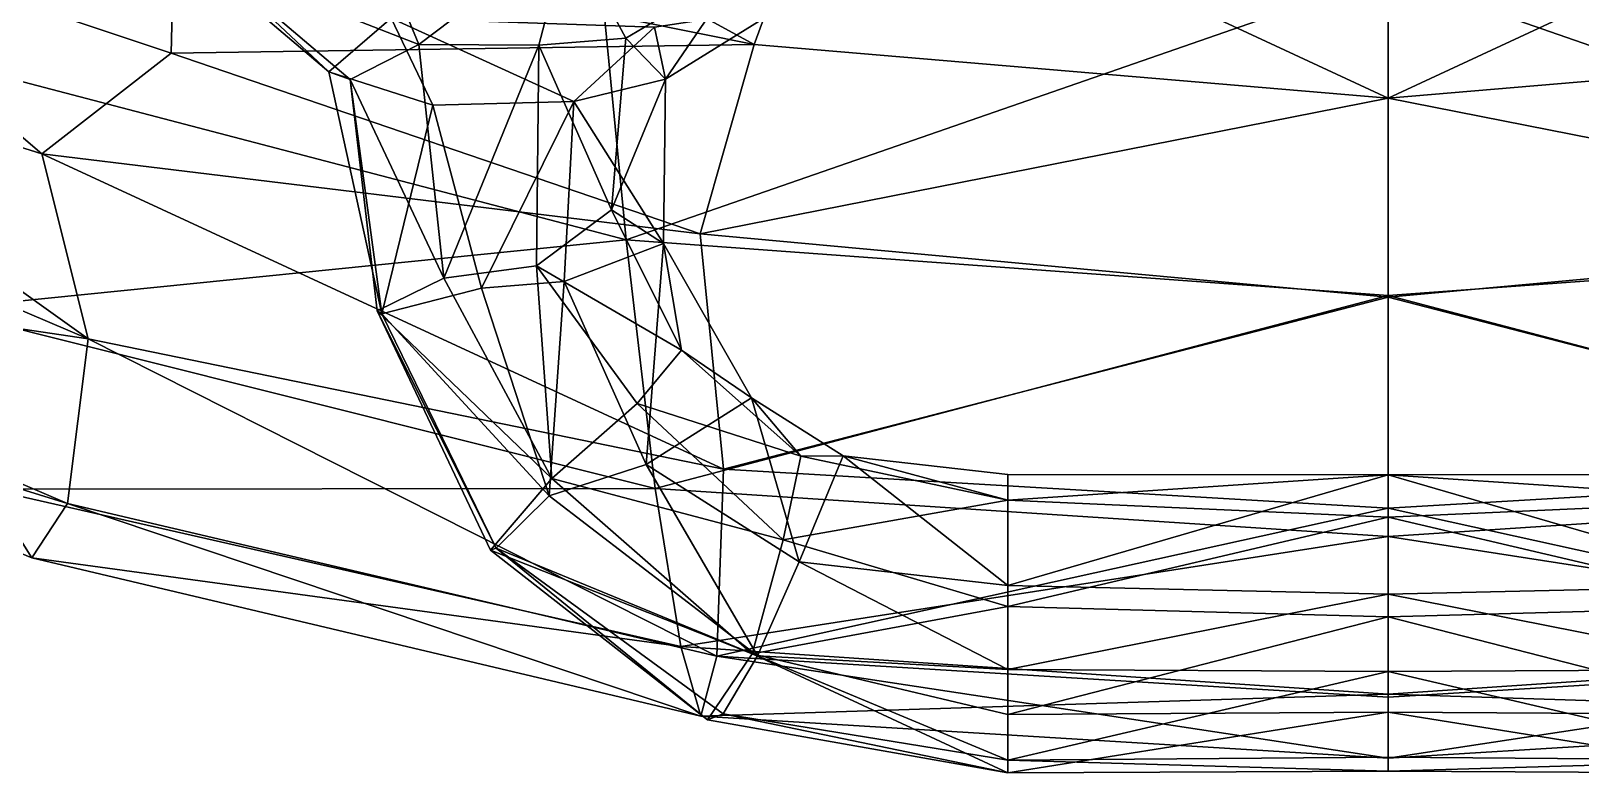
# Model space of a CAD drawing. Extents: x -4.77 to 4.77, y -2.48 to 3.3.
# Drawn here: x -0.17 to 0.0238, y -2.4782 to -2.3854 of the extents above; entities that cross this region are included whole.
import ezdxf

# ---------------------------------------------------------------- set-up
doc = ezdxf.new("R2010")
doc.units = 0

msp = doc.modelspace()

# ---------------------------------------------------------------- linework, layer by layer
for points in [[(-0.18932, -2.38691, 0.1035), (-0.09952, -2.3706, 0.17793), (-0.19739, -2.34369, 0.17389)], [(-0.18932, -2.38691, -0.1035), (-0.19739, -2.34369, -0.17389), (-0.09952, -2.3706, -0.17793)], [(-0.07956, -2.38706, -0.49314), (-0.15208, -2.37239, -0.49304), (-0.14771, -2.34978, -0.49297)], [(-0.07956, -2.38706, 0.49314), (-0.14771, -2.34978, 0.49297), (-0.15208, -2.37239, 0.49304)], [(-0.07956, -2.38706, -0.49314), (-0.14771, -2.34978, -0.49297), (-0.0701, -2.36125, -0.49733)], [(-0.07956, -2.38706, 0.49314), (-0.0701, -2.36125, 0.49733), (-0.14771, -2.34978, 0.49297)], [(-0.00029, -2.39377, -0.47922), (-0.07956, -2.38706, -0.49314), (-0.0701, -2.36125, -0.49733)], [(-0.00029, -2.39377, 0.47922), (-0.0701, -2.36125, 0.49733), (-0.07956, -2.38706, 0.49314)], [(-0.00029, -2.39377, -0.47922), (-0.0701, -2.36125, -0.49733), (-0.00029, -2.36931, -0.48454)], [(-0.00029, -2.39377, 0.47922), (-0.00029, -2.36931, 0.48454), (-0.0701, -2.36125, 0.49733)], [(0.06952, -2.36126, -0.49732), (-0.00029, -2.39377, -0.47922), (-0.00029, -2.36931, -0.48454)], [(0.06952, -2.36126, -0.49732), (0.07898, -2.38706, -0.49314), (-0.00029, -2.39377, -0.47922)], [(0.06952, -2.36126, 0.49732), (-0.00029, -2.36931, 0.48454), (-0.00029, -2.39377, 0.47922)], [(0.06952, -2.36126, 0.49732), (-0.00029, -2.39377, 0.47922), (0.07898, -2.38706, 0.49314)], [(-0.21606, -2.38582, -0.3764), (-0.20294, -2.3713, -0.44498), (-0.1686, -2.40074, -0.39633)], [(-0.21606, -2.38582, 0.3764), (-0.1686, -2.40074, 0.39633), (-0.20294, -2.3713, 0.44498)], [(-0.20294, -2.3713, -0.44498), (-0.15208, -2.37239, -0.49304), (-0.15245, -2.38812, -0.45997)], [(-0.1686, -2.40074, -0.39633), (-0.20294, -2.3713, -0.44498), (-0.15245, -2.38812, -0.45997)], [(-0.20294, -2.3713, 0.44498), (-0.15245, -2.38812, 0.45997), (-0.15208, -2.37239, 0.49304)], [(-0.1686, -2.40074, 0.39633), (-0.15245, -2.38812, 0.45997), (-0.20294, -2.3713, 0.44498)], [(-0.18932, -2.38691, 0.1035), (-0.09555, -2.4115, 0.10608), (-0.09952, -2.3706, 0.17793)], [(-0.18932, -2.38691, -0.1035), (-0.09952, -2.3706, -0.17793), (-0.09555, -2.4115, -0.10608)], [(-0.12147, -2.38705, -0.84108), (-0.12791, -2.37146, -0.82842), (-0.14697, -2.37708, -0.84982)], [(-0.12147, -2.38705, 0.84108), (-0.14697, -2.37708, 0.84982), (-0.12791, -2.37146, 0.82842)], [(-0.10278, -2.37287, -0.82585), (-0.12791, -2.37146, -0.82842), (-0.12147, -2.38705, -0.84108)], [(-0.10278, -2.37287, 0.82585), (-0.12147, -2.38705, 0.84108), (-0.12791, -2.37146, 0.82842)], [(-0.09555, -2.4115, 0.10608), (-0.00031, -2.37839, 0.17859), (-0.09952, -2.3706, 0.17793)], [(-0.09555, -2.4115, -0.10608), (-0.09952, -2.3706, -0.17793), (-0.00031, -2.37839, -0.17859)], [(0.09492, -2.41151, 0.10608), (0.0989, -2.37061, 0.17793), (-0.00031, -2.37839, 0.17859)], [(0.09492, -2.41151, -0.10608), (-0.00031, -2.37839, -0.17859), (0.0989, -2.37061, -0.17793)], [(-0.15245, -2.38812, -0.45997), (-0.15208, -2.37239, -0.49304), (-0.07956, -2.38706, -0.49314)], [(-0.15245, -2.38812, 0.45997), (-0.07956, -2.38706, 0.49314), (-0.15208, -2.37239, 0.49304)], [(-0.10278, -2.37287, -0.82585), (-0.12147, -2.38705, -0.84108), (-0.10648, -2.38712, -0.83916)], [(-0.10278, -2.37287, 0.82585), (-0.10648, -2.38712, 0.83916), (-0.12147, -2.38705, 0.84108)], [(-0.09561, -2.38626, -0.84536), (-0.10278, -2.37287, -0.82585), (-0.10648, -2.38712, -0.83916)], [(-0.09561, -2.38626, 0.84536), (-0.10648, -2.38712, 0.83916), (-0.10278, -2.37287, 0.82585)], [(-0.09561, -2.38626, -0.84536), (-0.08143, -2.37788, -0.843), (-0.10278, -2.37287, -0.82585)], [(-0.09561, -2.38626, 0.84536), (-0.10278, -2.37287, 0.82585), (-0.08143, -2.37788, 0.843)], [(-0.13272, -2.39047, -0.87163), (-0.14697, -2.37708, -0.84982), (-0.14663, -2.37867, -0.8792)], [(-0.12147, -2.38705, -0.84108), (-0.14697, -2.37708, -0.84982), (-0.13007, -2.39145, -0.85342)], [(-0.13272, -2.39047, -0.87163), (-0.13007, -2.39145, -0.85342), (-0.14697, -2.37708, -0.84982)], [(-0.13272, -2.39047, 0.87163), (-0.14663, -2.37867, 0.8792), (-0.14697, -2.37708, 0.84982)], [(-0.12147, -2.38705, 0.84108), (-0.13007, -2.39145, 0.85342), (-0.14697, -2.37708, 0.84982)], [(-0.13272, -2.39047, 0.87163), (-0.14697, -2.37708, 0.84982), (-0.13007, -2.39145, 0.85342)], [(-0.13272, -2.39047, -0.87163), (-0.14663, -2.37867, -0.8792), (-0.12493, -2.38376, -0.89828)], [(-0.13272, -2.39047, 0.87163), (-0.12493, -2.38376, 0.89828), (-0.14663, -2.37867, 0.8792)], [(-0.09066, -2.39137, -0.86764), (-0.08143, -2.37788, -0.843), (-0.09561, -2.38626, -0.84536)], [(-0.09066, -2.39137, 0.86764), (-0.09561, -2.38626, 0.84536), (-0.08143, -2.37788, 0.843)], [(-0.09555, -2.4115, 0.10608), (-0.00031, -2.41847, 0.1066), (-0.00031, -2.37839, 0.17859)], [(-0.09555, -2.4115, -0.10608), (-0.00031, -2.37839, -0.17859), (-0.00031, -2.41847, -0.1066)], [(-0.09066, -2.39137, -0.86764), (-0.0763, -2.38249, -0.8686), (-0.08143, -2.37788, -0.843)], [(-0.09066, -2.39137, 0.86764), (-0.08143, -2.37788, 0.843), (-0.0763, -2.38249, 0.8686)], [(0.09492, -2.41151, 0.10608), (-0.00031, -2.37839, 0.17859), (-0.00031, -2.41847, 0.1066)], [(0.09492, -2.41151, -0.10608), (-0.00031, -2.41847, -0.1066), (-0.00031, -2.37839, -0.17859)], [(-0.09201, -2.3849, -0.89287), (-0.0763, -2.38249, -0.8686), (-0.09066, -2.39137, -0.86764)], [(-0.09201, -2.3849, 0.89287), (-0.09066, -2.39137, 0.86764), (-0.0763, -2.38249, 0.8686)], [(-0.13272, -2.39047, -0.87163), (-0.12493, -2.38376, -0.89828), (-0.11974, -2.39466, -0.88117)], [(-0.13272, -2.39047, 0.87163), (-0.11974, -2.39466, 0.88117), (-0.12493, -2.38376, 0.89828)], [(-0.1021, -2.3942, -0.88104), (-0.12493, -2.38376, -0.89828), (-0.09201, -2.3849, -0.89287)], [(-0.1021, -2.3942, -0.88104), (-0.11974, -2.39466, -0.88117), (-0.12493, -2.38376, -0.89828)], [(-0.1021, -2.3942, 0.88104), (-0.09201, -2.3849, 0.89287), (-0.12493, -2.38376, 0.89828)], [(-0.1021, -2.3942, 0.88104), (-0.12493, -2.38376, 0.89828), (-0.11974, -2.39466, 0.88117)], [(-0.09201, -2.3849, -0.89287), (-0.09066, -2.39137, -0.86764), (-0.1021, -2.3942, -0.88104)], [(-0.09201, -2.3849, 0.89287), (-0.1021, -2.3942, 0.88104), (-0.09066, -2.39137, 0.86764)], [(-0.16283, -2.42387, -0.32231), (-0.22809, -2.39605, -0.32262), (-0.21606, -2.38582, -0.3764)], [(-0.16283, -2.42387, 0.32231), (-0.21606, -2.38582, 0.3764), (-0.22809, -2.39605, 0.32262)], [(-0.16283, -2.42387, -0.32231), (-0.21606, -2.38582, -0.3764), (-0.1686, -2.40074, -0.39633)], [(-0.16283, -2.42387, 0.32231), (-0.1686, -2.40074, 0.39633), (-0.21606, -2.38582, 0.3764)], [(-0.09555, -2.4115, 0.10608), (-0.18932, -2.38691, 0.1035), (-0.1815, -2.42016, 0.02795)], [(-0.09555, -2.4115, -0.10608), (-0.1815, -2.42016, -0.02795), (-0.18932, -2.38691, -0.1035)], [(-0.15245, -2.38812, -0.45997), (-0.07956, -2.38706, -0.49314), (-0.08633, -2.41076, -0.43855)], [(-0.15245, -2.38812, 0.45997), (-0.08633, -2.41076, 0.43855), (-0.07956, -2.38706, 0.49314)], [(-0.13007, -2.39145, -0.85342), (-0.11836, -2.41628, -0.84052), (-0.12147, -2.38705, -0.84108)], [(-0.13007, -2.39145, 0.85342), (-0.12147, -2.38705, 0.84108), (-0.11836, -2.41628, 0.84052)], [(-0.11836, -2.41628, -0.84052), (-0.10648, -2.38712, -0.83916), (-0.12147, -2.38705, -0.84108)], [(-0.11836, -2.41628, 0.84052), (-0.12147, -2.38705, 0.84108), (-0.10648, -2.38712, 0.83916)], [(-0.11836, -2.41628, -0.84052), (-0.10677, -2.41474, -0.83777), (-0.10648, -2.38712, -0.83916)], [(-0.11836, -2.41628, 0.84052), (-0.10648, -2.38712, 0.83916), (-0.10677, -2.41474, 0.83777)], [(-0.0974, -2.40773, -0.84446), (-0.10648, -2.38712, -0.83916), (-0.10677, -2.41474, -0.83777)], [(-0.0974, -2.40773, 0.84446), (-0.10677, -2.41474, 0.83777), (-0.10648, -2.38712, 0.83916)], [(-0.0974, -2.40773, -0.84446), (-0.09561, -2.38626, -0.84536), (-0.10648, -2.38712, -0.83916)], [(-0.0974, -2.40773, 0.84446), (-0.10648, -2.38712, 0.83916), (-0.09561, -2.38626, 0.84536)], [(-0.0974, -2.40773, -0.84446), (-0.09066, -2.39137, -0.86764), (-0.09561, -2.38626, -0.84536)], [(-0.0974, -2.40773, 0.84446), (-0.09561, -2.38626, 0.84536), (-0.09066, -2.39137, 0.86764)], [(-0.00029, -2.39377, -0.47922), (-0.08633, -2.41076, -0.43855), (-0.07956, -2.38706, -0.49314)], [(-0.00029, -2.39377, 0.47922), (-0.07956, -2.38706, 0.49314), (-0.08633, -2.41076, 0.43855)], [(-0.00029, -2.39377, -0.47922), (0.07898, -2.38706, -0.49314), (0.08574, -2.41076, -0.43854)], [(-0.00029, -2.39377, 0.47922), (0.08574, -2.41076, 0.43854), (0.07898, -2.38706, 0.49314)], [(-0.1686, -2.40074, -0.39633), (-0.15245, -2.38812, -0.45997), (-0.08633, -2.41076, -0.43855)], [(-0.1686, -2.40074, 0.39633), (-0.08633, -2.41076, 0.43855), (-0.15245, -2.38812, 0.45997)], [(-0.11974, -2.39466, -0.88117), (-0.12612, -2.42074, -0.86441), (-0.13272, -2.39047, -0.87163)], [(-0.13007, -2.39145, -0.85342), (-0.13272, -2.39047, -0.87163), (-0.12612, -2.42074, -0.86441)], [(-0.11974, -2.39466, 0.88117), (-0.13272, -2.39047, 0.87163), (-0.12612, -2.42074, 0.86441)], [(-0.13007, -2.39145, 0.85342), (-0.12612, -2.42074, 0.86441), (-0.13272, -2.39047, 0.87163)], [(-0.13007, -2.39145, -0.85342), (-0.12612, -2.42074, -0.86441), (-0.1267, -2.4204, -0.85187)], [(-0.13007, -2.39145, -0.85342), (-0.1267, -2.4204, -0.85187), (-0.11836, -2.41628, -0.84052)], [(-0.13007, -2.39145, 0.85342), (-0.1267, -2.4204, 0.85187), (-0.12612, -2.42074, 0.86441)], [(-0.13007, -2.39145, 0.85342), (-0.11836, -2.41628, 0.84052), (-0.1267, -2.4204, 0.85187)], [(-0.09088, -2.41196, -0.86117), (-0.1021, -2.3942, -0.88104), (-0.09066, -2.39137, -0.86764)], [(-0.09088, -2.41196, 0.86117), (-0.09066, -2.39137, 0.86764), (-0.1021, -2.3942, 0.88104)], [(-0.0974, -2.40773, -0.84446), (-0.09088, -2.41196, -0.86117), (-0.09066, -2.39137, -0.86764)], [(-0.0974, -2.40773, 0.84446), (-0.09066, -2.39137, 0.86764), (-0.09088, -2.41196, 0.86117)], [(-0.11974, -2.39466, -0.88117), (-0.11364, -2.41753, -0.87706), (-0.12612, -2.42074, -0.86441)], [(-0.11974, -2.39466, 0.88117), (-0.12612, -2.42074, 0.86441), (-0.11364, -2.41753, 0.87706)], [(-0.1021, -2.3942, -0.88104), (-0.11364, -2.41753, -0.87706), (-0.11974, -2.39466, -0.88117)], [(-0.1021, -2.3942, 0.88104), (-0.11974, -2.39466, 0.88117), (-0.11364, -2.41753, 0.87706)], [(-0.1021, -2.3942, -0.88104), (-0.1033, -2.41671, -0.87646), (-0.11364, -2.41753, -0.87706)], [(-0.1021, -2.3942, 0.88104), (-0.11364, -2.41753, 0.87706), (-0.1033, -2.41671, 0.87646)], [(-0.09088, -2.41196, -0.86117), (-0.1033, -2.41671, -0.87646), (-0.1021, -2.3942, -0.88104)], [(-0.09088, -2.41196, 0.86117), (-0.1021, -2.3942, 0.88104), (-0.1033, -2.41671, 0.87646)], [(-0.00029, -2.39377, -0.47922), (-0.00029, -2.41868, -0.43158), (-0.08633, -2.41076, -0.43855)], [(-0.00029, -2.39377, 0.47922), (-0.08633, -2.41076, 0.43855), (-0.00029, -2.41868, 0.43158)], [(-0.00029, -2.39377, -0.47922), (0.08574, -2.41076, -0.43854), (-0.00029, -2.41868, -0.43158)], [(-0.00029, -2.39377, 0.47922), (-0.00029, -2.41868, 0.43158), (0.08574, -2.41076, 0.43854)], [(-0.24003, -2.41245, -0.24026), (-0.22809, -2.39605, -0.32262), (-0.16283, -2.42387, -0.32231)], [(-0.24003, -2.41245, 0.24026), (-0.16283, -2.42387, 0.32231), (-0.22809, -2.39605, 0.32262)], [(-0.1686, -2.40074, -0.39633), (-0.08339, -2.44021, -0.33402), (-0.16283, -2.42387, -0.32231)], [(-0.1686, -2.40074, -0.39633), (-0.08633, -2.41076, -0.43855), (-0.08339, -2.44021, -0.33402)], [(-0.1686, -2.40074, 0.39633), (-0.16283, -2.42387, 0.32231), (-0.08339, -2.44021, 0.33402)], [(-0.1686, -2.40074, 0.39633), (-0.08339, -2.44021, 0.33402), (-0.08633, -2.41076, 0.43855)], [(-0.08865, -2.42531, -0.84423), (-0.0974, -2.40773, -0.84446), (-0.10677, -2.41474, -0.83777)], [(-0.08865, -2.42531, 0.84423), (-0.10677, -2.41474, 0.83777), (-0.0974, -2.40773, 0.84446)], [(-0.08865, -2.42531, -0.84423), (-0.09088, -2.41196, -0.86117), (-0.0974, -2.40773, -0.84446)], [(-0.08865, -2.42531, 0.84423), (-0.0974, -2.40773, 0.84446), (-0.09088, -2.41196, 0.86117)], [(-0.16542, -2.4445, -0.23596), (-0.24851, -2.41876, -0.15169), (-0.24003, -2.41245, -0.24026)], [(-0.16542, -2.4445, 0.23596), (-0.24003, -2.41245, 0.24026), (-0.24851, -2.41876, 0.15169)], [(-0.24003, -2.41245, -0.24026), (-0.16283, -2.42387, -0.32231), (-0.16542, -2.4445, -0.23596)], [(-0.24003, -2.41245, 0.24026), (-0.16542, -2.4445, 0.23596), (-0.16283, -2.42387, 0.32231)], [(-0.09555, -2.4115, 0.10608), (-0.1815, -2.42016, 0.02795), (-0.09193, -2.44261, 0.02944)], [(-0.09555, -2.4115, -0.10608), (-0.09193, -2.44261, -0.02944), (-0.1815, -2.42016, -0.02795)], [(-0.09306, -2.43963, -0.87341), (-0.1033, -2.41671, -0.87646), (-0.09088, -2.41196, -0.86117)], [(-0.09306, -2.43963, 0.87341), (-0.09088, -2.41196, 0.86117), (-0.1033, -2.41671, 0.87646)], [(-0.00031, -2.41847, 0.1066), (-0.09555, -2.4115, 0.10608), (-0.09193, -2.44261, 0.02944)], [(-0.00031, -2.41847, -0.1066), (-0.09193, -2.44261, -0.02944), (-0.09555, -2.4115, -0.10608)], [(-0.09306, -2.43963, -0.87341), (-0.09088, -2.41196, -0.86117), (-0.07988, -2.43128, -0.85858)], [(-0.09306, -2.43963, 0.87341), (-0.07988, -2.43128, 0.85858), (-0.09088, -2.41196, 0.86117)], [(-0.08865, -2.42531, -0.84423), (-0.07988, -2.43128, -0.85858), (-0.09088, -2.41196, -0.86117)], [(-0.08865, -2.42531, 0.84423), (-0.09088, -2.41196, 0.86117), (-0.07988, -2.43128, 0.85858)], [(-0.00029, -2.41868, -0.43158), (-0.08339, -2.44021, -0.33402), (-0.08633, -2.41076, -0.43855)], [(-0.00029, -2.41868, 0.43158), (-0.08633, -2.41076, 0.43855), (-0.08339, -2.44021, 0.33402)], [(-0.00031, -2.41847, 0.1066), (0.09131, -2.44261, 0.02945), (0.09492, -2.41151, 0.10608)], [(-0.00031, -2.41847, -0.1066), (0.09492, -2.41151, -0.10608), (0.09131, -2.44261, -0.02945)], [(0.0828, -2.44021, -0.33401), (-0.00029, -2.41868, -0.43158), (0.08574, -2.41076, -0.43854)], [(0.0828, -2.44021, 0.33401), (0.08574, -2.41076, 0.43854), (-0.00029, -2.41868, 0.43158)], [(-0.10485, -2.44135, -0.83582), (-0.11836, -2.41628, -0.84052), (-0.1267, -2.4204, -0.85187)], [(-0.10485, -2.44135, 0.83582), (-0.1267, -2.4204, 0.85187), (-0.11836, -2.41628, 0.84052)], [(-0.10485, -2.44135, -0.83582), (-0.10677, -2.41474, -0.83777), (-0.11836, -2.41628, -0.84052)], [(-0.10485, -2.44135, 0.83582), (-0.11836, -2.41628, 0.84052), (-0.10677, -2.41474, 0.83777)], [(-0.08865, -2.42531, -0.84423), (-0.10677, -2.41474, -0.83777), (-0.0942, -2.432, -0.8362)], [(-0.10485, -2.44135, -0.83582), (-0.0942, -2.432, -0.8362), (-0.10677, -2.41474, -0.83777)], [(-0.08865, -2.42531, 0.84423), (-0.0942, -2.432, 0.8362), (-0.10677, -2.41474, 0.83777)], [(-0.10485, -2.44135, 0.83582), (-0.10677, -2.41474, 0.83777), (-0.0942, -2.432, 0.8362)], [(-0.10521, -2.44353, -0.87219), (-0.12612, -2.42074, -0.86441), (-0.11364, -2.41753, -0.87706)], [(-0.10521, -2.44353, 0.87219), (-0.11364, -2.41753, 0.87706), (-0.12612, -2.42074, 0.86441)], [(-0.10521, -2.44353, -0.87219), (-0.11364, -2.41753, -0.87706), (-0.1033, -2.41671, -0.87646)], [(-0.10521, -2.44353, 0.87219), (-0.1033, -2.41671, 0.87646), (-0.11364, -2.41753, 0.87706)], [(-0.10521, -2.44353, -0.87219), (-0.1033, -2.41671, -0.87646), (-0.09306, -2.43963, -0.87341)], [(-0.10521, -2.44353, 0.87219), (-0.09306, -2.43963, 0.87341), (-0.1033, -2.41671, 0.87646)], [(-0.24851, -2.41876, -0.15169), (-0.16986, -2.45131, -0.14613), (-0.17529, -2.44269, -0.05611)], [(-0.16542, -2.4445, -0.23596), (-0.16986, -2.45131, -0.14613), (-0.24851, -2.41876, -0.15169)], [(-0.24851, -2.41876, 0.15169), (-0.17529, -2.44269, 0.05611), (-0.16986, -2.45131, 0.14613)], [(-0.16542, -2.4445, 0.23596), (-0.24851, -2.41876, 0.15169), (-0.16986, -2.45131, 0.14613)], [(-0.17529, -2.44269, -0.05611), (-0.09193, -2.44261, 0.02944), (-0.1815, -2.42016, 0.02795)], [(-0.17529, -2.44269, 0.05611), (-0.1815, -2.42016, -0.02795), (-0.09193, -2.44261, -0.02944)], [(-0.00031, -2.41847, 0.1066), (-0.09193, -2.44261, 0.02944), (-0.00031, -2.44863, 0.02909)], [(-0.00031, -2.41847, -0.1066), (-0.00031, -2.44863, -0.02909), (-0.09193, -2.44261, -0.02944)], [(-0.00029, -2.41868, -0.43158), (-0.0003, -2.44508, -0.33526), (-0.08339, -2.44021, -0.33402)], [(-0.00029, -2.41868, 0.43158), (-0.08339, -2.44021, 0.33402), (-0.0003, -2.44508, 0.33526)], [(-0.00031, -2.41847, 0.1066), (-0.00031, -2.44863, 0.02909), (0.09131, -2.44261, 0.02945)], [(-0.00031, -2.41847, -0.1066), (0.09131, -2.44261, -0.02945), (-0.00031, -2.44863, -0.02909)], [(0.0828, -2.44021, -0.33401), (-0.0003, -2.44508, -0.33526), (-0.00029, -2.41868, -0.43158)], [(0.0828, -2.44021, 0.33401), (-0.00029, -2.41868, 0.43158), (-0.0003, -2.44508, 0.33526)], [(-0.1267, -2.4204, -0.85187), (-0.11182, -2.45008, -0.86155), (-0.11253, -2.45033, -0.84866)], [(-0.10485, -2.44135, -0.83582), (-0.1267, -2.4204, -0.85187), (-0.11253, -2.45033, -0.84866)], [(-0.1267, -2.4204, -0.85187), (-0.12612, -2.42074, -0.86441), (-0.11182, -2.45008, -0.86155)], [(-0.1267, -2.4204, 0.85187), (-0.11253, -2.45033, 0.84866), (-0.11182, -2.45008, 0.86155)], [(-0.10485, -2.44135, 0.83582), (-0.11253, -2.45033, 0.84866), (-0.1267, -2.4204, 0.85187)], [(-0.1267, -2.4204, 0.85187), (-0.11182, -2.45008, 0.86155), (-0.12612, -2.42074, 0.86441)], [(-0.10521, -2.44353, -0.87219), (-0.11182, -2.45008, -0.86155), (-0.12612, -2.42074, -0.86441)], [(-0.10521, -2.44353, 0.87219), (-0.12612, -2.42074, 0.86441), (-0.11182, -2.45008, 0.86155)], [(-0.08425, -2.46361, -0.23732), (-0.16542, -2.4445, -0.23596), (-0.16283, -2.42387, -0.32231)], [(-0.08425, -2.46361, 0.23732), (-0.16283, -2.42387, 0.32231), (-0.16542, -2.4445, 0.23596)], [(-0.08425, -2.46361, -0.23732), (-0.16283, -2.42387, -0.32231), (-0.08339, -2.44021, -0.33402)], [(-0.08425, -2.46361, 0.23732), (-0.08339, -2.44021, 0.33402), (-0.16283, -2.42387, 0.32231)], [(-0.0942, -2.432, -0.8362), (-0.07374, -2.43857, -0.84183), (-0.08865, -2.42531, -0.84423)], [(-0.0942, -2.432, 0.8362), (-0.08865, -2.42531, 0.84423), (-0.07374, -2.43857, 0.84183)], [(-0.07988, -2.43128, -0.85858), (-0.08865, -2.42531, -0.84423), (-0.07374, -2.43857, -0.84183)], [(-0.07988, -2.43128, 0.85858), (-0.07374, -2.43857, 0.84183), (-0.08865, -2.42531, 0.84423)], [(-0.07595, -2.44903, -0.83288), (-0.0942, -2.432, -0.8362), (-0.10485, -2.44135, -0.83582)], [(-0.07595, -2.44903, 0.83288), (-0.10485, -2.44135, 0.83582), (-0.0942, -2.432, 0.8362)], [(-0.0942, -2.432, -0.8362), (-0.07595, -2.44903, -0.83288), (-0.07374, -2.43857, -0.84183)], [(-0.0942, -2.432, 0.8362), (-0.07374, -2.43857, 0.84183), (-0.07595, -2.44903, 0.83288)], [(-0.07394, -2.45178, -0.87127), (-0.09306, -2.43963, -0.87341), (-0.07988, -2.43128, -0.85858)], [(-0.07394, -2.45178, 0.87127), (-0.07988, -2.43128, 0.85858), (-0.09306, -2.43963, 0.87341)], [(-0.07988, -2.43128, -0.85858), (-0.07374, -2.43857, -0.84183), (-0.06845, -2.43854, -0.85802)], [(-0.07394, -2.45178, -0.87127), (-0.07988, -2.43128, -0.85858), (-0.06845, -2.43854, -0.85802)], [(-0.07988, -2.43128, 0.85858), (-0.06845, -2.43854, 0.85802), (-0.07374, -2.43857, 0.84183)], [(-0.07394, -2.45178, 0.87127), (-0.06845, -2.43854, 0.85802), (-0.07988, -2.43128, 0.85858)], [(-0.07913, -2.46357, -0.86926), (-0.10521, -2.44353, -0.87219), (-0.09306, -2.43963, -0.87341)], [(-0.07913, -2.46357, 0.86926), (-0.09306, -2.43963, 0.87341), (-0.10521, -2.44353, 0.87219)], [(-0.07913, -2.46357, -0.86926), (-0.09306, -2.43963, -0.87341), (-0.07394, -2.45178, -0.87127)], [(-0.07913, -2.46357, 0.86926), (-0.07394, -2.45178, 0.87127), (-0.09306, -2.43963, 0.87341)], [(-0.07595, -2.44903, -0.83288), (-0.04785, -2.44407, -0.83992), (-0.07374, -2.43857, -0.84183)], [(-0.07595, -2.44903, 0.83288), (-0.07374, -2.43857, 0.84183), (-0.04785, -2.44407, 0.83992)], [(-0.06845, -2.43854, -0.85802), (-0.04785, -2.45475, -0.87051), (-0.07394, -2.45178, -0.87127)], [(-0.06845, -2.43854, 0.85802), (-0.07394, -2.45178, 0.87127), (-0.04785, -2.45475, 0.87051)], [(-0.04785, -2.44407, -0.83992), (-0.06845, -2.43854, -0.85802), (-0.07374, -2.43857, -0.84183)], [(-0.04785, -2.44407, 0.83992), (-0.07374, -2.43857, 0.84183), (-0.06845, -2.43854, 0.85802)], [(-0.04785, -2.44407, -0.83992), (-0.04785, -2.44087, -0.85475), (-0.06845, -2.43854, -0.85802)], [(-0.06845, -2.43854, -0.85802), (-0.04785, -2.44087, -0.85475), (-0.04785, -2.45475, -0.87051)], [(-0.04785, -2.44407, 0.83992), (-0.06845, -2.43854, 0.85802), (-0.04785, -2.44087, 0.85475)], [(-0.06845, -2.43854, 0.85802), (-0.04785, -2.45475, 0.87051), (-0.04785, -2.44087, 0.85475)], [(-0.0798, -2.46332, -0.8346), (-0.10485, -2.44135, -0.83582), (-0.11253, -2.45033, -0.84866)], [(-0.0798, -2.46332, 0.8346), (-0.11253, -2.45033, 0.84866), (-0.10485, -2.44135, 0.83582)], [(-0.07595, -2.44903, -0.83288), (-0.10485, -2.44135, -0.83582), (-0.0798, -2.46332, -0.8346)], [(-0.07595, -2.44903, 0.83288), (-0.0798, -2.46332, 0.8346), (-0.10485, -2.44135, 0.83582)], [(-0.0003, -2.44508, -0.33526), (-0.08425, -2.46361, -0.23732), (-0.08339, -2.44021, -0.33402)], [(-0.0003, -2.44508, 0.33526), (-0.08339, -2.44021, 0.33402), (-0.08425, -2.46361, 0.23732)], [(-0.04785, -2.45475, -0.87051), (-0.04785, -2.44087, -0.85475), (-0.00028, -2.44092, -0.85666)], [(-0.00028, -2.44092, -0.85666), (-0.04785, -2.44087, -0.85475), (-0.04785, -2.44407, -0.83992)], [(-0.04785, -2.45475, 0.87051), (-0.00028, -2.44092, 0.85666), (-0.04785, -2.44087, 0.85475)], [(-0.00028, -2.44092, 0.85666), (-0.04785, -2.44407, 0.83992), (-0.04785, -2.44087, 0.85475)], [(-0.04785, -2.45475, -0.87051), (-0.00028, -2.44092, -0.85666), (-0.00028, -2.45585, -0.87083)], [(-0.00028, -2.44092, -0.85666), (-0.04785, -2.44407, -0.83992), (-0.00028, -2.44621, -0.83669)], [(-0.04785, -2.45475, 0.87051), (-0.00028, -2.45585, 0.87083), (-0.00028, -2.44092, 0.85666)], [(-0.00028, -2.44092, 0.85666), (-0.00028, -2.44621, 0.83669), (-0.04785, -2.44407, 0.83992)], [(0.08365, -2.46361, -0.23731), (-0.0003, -2.44508, -0.33526), (0.0828, -2.44021, -0.33401)], [(0.08365, -2.46361, 0.23731), (0.0828, -2.44021, 0.33401), (-0.0003, -2.44508, 0.33526)], [(0.04729, -2.45476, -0.87051), (-0.00028, -2.44092, -0.85666), (0.04729, -2.44087, -0.85475)], [(-0.00028, -2.44092, -0.85666), (0.04729, -2.44407, -0.83991), (0.04729, -2.44087, -0.85475)], [(0.04729, -2.45476, 0.87051), (0.04729, -2.44087, 0.85475), (-0.00028, -2.44092, 0.85666)], [(-0.00028, -2.44092, 0.85666), (0.04729, -2.44087, 0.85475), (0.04729, -2.44407, 0.83991)], [(0.04729, -2.45476, -0.87051), (-0.00028, -2.45585, -0.87083), (-0.00028, -2.44092, -0.85666)], [(-0.00028, -2.44092, -0.85666), (-0.00028, -2.44621, -0.83669), (0.04729, -2.44407, -0.83991)], [(0.04729, -2.45476, 0.87051), (-0.00028, -2.44092, 0.85666), (-0.00028, -2.45585, 0.87083)], [(-0.00028, -2.44092, 0.85666), (0.04729, -2.44407, 0.83991), (-0.00028, -2.44621, 0.83669)], [(-0.17529, -2.44269, -0.05611), (-0.08874, -2.4624, -0.05478), (-0.09193, -2.44261, 0.02944)], [(-0.17529, -2.44269, 0.05611), (-0.09193, -2.44261, -0.02944), (-0.08874, -2.4624, 0.05478)], [(-0.16986, -2.45131, -0.14613), (-0.08874, -2.4624, -0.05478), (-0.17529, -2.44269, -0.05611)], [(-0.16986, -2.45131, 0.14613), (-0.17529, -2.44269, 0.05611), (-0.08874, -2.4624, 0.05478)], [(-0.11182, -2.45008, -0.86155), (-0.10521, -2.44353, -0.87219), (-0.07913, -2.46357, -0.86926)], [(-0.11182, -2.45008, 0.86155), (-0.07913, -2.46357, 0.86926), (-0.10521, -2.44353, 0.87219)], [(-0.08874, -2.4624, -0.05478), (-0.00031, -2.44863, 0.02909), (-0.09193, -2.44261, 0.02944)], [(-0.08874, -2.4624, 0.05478), (-0.09193, -2.44261, -0.02944), (-0.00031, -2.44863, -0.02909)], [(0.08812, -2.46241, -0.05477), (0.09131, -2.44261, 0.02945), (-0.00031, -2.44863, 0.02909)], [(0.08812, -2.46241, 0.05477), (-0.00031, -2.44863, -0.02909), (0.09131, -2.44261, -0.02945)], [(-0.08622, -2.47113, -0.14441), (-0.16986, -2.45131, -0.14613), (-0.16542, -2.4445, -0.23596)], [(-0.08622, -2.47113, 0.14441), (-0.16542, -2.4445, 0.23596), (-0.16986, -2.45131, 0.14613)], [(-0.08622, -2.47113, -0.14441), (-0.16542, -2.4445, -0.23596), (-0.08425, -2.46361, -0.23732)], [(-0.08622, -2.47113, 0.14441), (-0.08425, -2.46361, 0.23732), (-0.16542, -2.4445, 0.23596)], [(-0.0003, -2.44508, -0.33526), (-0.0003, -2.46872, -0.23772), (-0.08425, -2.46361, -0.23732)], [(-0.0003, -2.44508, 0.33526), (-0.08425, -2.46361, 0.23732), (-0.0003, -2.46872, 0.23772)], [(-0.07595, -2.44903, -0.83288), (-0.04785, -2.4574, -0.83099), (-0.04785, -2.44407, -0.83992)], [(-0.07595, -2.44903, 0.83288), (-0.04785, -2.44407, 0.83992), (-0.04785, -2.4574, 0.83099)], [(-0.04785, -2.4574, -0.83099), (-0.00028, -2.44621, -0.83669), (-0.04785, -2.44407, -0.83992)], [(-0.04785, -2.4574, 0.83099), (-0.04785, -2.44407, 0.83992), (-0.00028, -2.44621, 0.83669)], [(0.08365, -2.46361, -0.23731), (-0.0003, -2.46872, -0.23772), (-0.0003, -2.44508, -0.33526)], [(0.08365, -2.46361, 0.23731), (-0.0003, -2.44508, 0.33526), (-0.0003, -2.46872, 0.23772)], [(0.04729, -2.4574, -0.83099), (0.04729, -2.44407, -0.83991), (-0.00028, -2.44621, -0.83669)], [(0.04729, -2.4574, 0.83099), (-0.00028, -2.44621, 0.83669), (0.04729, -2.44407, 0.83991)], [(-0.04785, -2.4574, -0.83099), (-0.00028, -2.45869, -0.83085), (-0.00028, -2.44621, -0.83669)], [(-0.04785, -2.4574, 0.83099), (-0.00028, -2.44621, 0.83669), (-0.00028, -2.45869, 0.83085)], [(0.04729, -2.4574, -0.83099), (-0.00028, -2.44621, -0.83669), (-0.00028, -2.45869, -0.83085)], [(0.04729, -2.4574, 0.83099), (-0.00028, -2.45869, 0.83085), (-0.00028, -2.44621, 0.83669)], [(-0.08874, -2.4624, -0.05478), (-0.00031, -2.46835, -0.05509), (-0.00031, -2.44863, 0.02909)], [(-0.08874, -2.4624, 0.05478), (-0.00031, -2.44863, -0.02909), (-0.00031, -2.46835, 0.05509)], [(-0.04785, -2.4574, -0.83099), (-0.07595, -2.44903, -0.83288), (-0.0798, -2.46332, -0.8346)], [(-0.04785, -2.4574, 0.83099), (-0.0798, -2.46332, 0.8346), (-0.07595, -2.44903, 0.83288)], [(0.08812, -2.46241, -0.05477), (-0.00031, -2.44863, 0.02909), (-0.00031, -2.46835, -0.05509)], [(0.08812, -2.46241, 0.05477), (-0.00031, -2.46835, 0.05509), (-0.00031, -2.44863, -0.02909)], [(-0.16986, -2.45131, -0.14613), (-0.08622, -2.47113, -0.14441), (-0.08874, -2.4624, -0.05478)], [(-0.16986, -2.45131, 0.14613), (-0.08874, -2.4624, 0.05478), (-0.08622, -2.47113, 0.14441)], [(-0.0854, -2.47157, -0.84856), (-0.11253, -2.45033, -0.84866), (-0.11182, -2.45008, -0.86155)], [(-0.0854, -2.47157, 0.84856), (-0.11182, -2.45008, 0.86155), (-0.11253, -2.45033, 0.84866)], [(-0.0798, -2.46332, -0.8346), (-0.11253, -2.45033, -0.84866), (-0.0854, -2.47157, -0.84856)], [(-0.0798, -2.46332, 0.8346), (-0.0854, -2.47157, 0.84856), (-0.11253, -2.45033, 0.84866)], [(-0.0854, -2.47157, -0.84856), (-0.11182, -2.45008, -0.86155), (-0.08345, -2.4708, -0.85923)], [(-0.11182, -2.45008, -0.86155), (-0.07913, -2.46357, -0.86926), (-0.08345, -2.4708, -0.85923)], [(-0.0854, -2.47157, 0.84856), (-0.08345, -2.4708, 0.85923), (-0.11182, -2.45008, 0.86155)], [(-0.11182, -2.45008, 0.86155), (-0.08345, -2.4708, 0.85923), (-0.07913, -2.46357, 0.86926)], [(-0.07394, -2.45178, -0.87127), (-0.04785, -2.46529, -0.87018), (-0.07913, -2.46357, -0.86926)], [(-0.07394, -2.45178, 0.87127), (-0.07913, -2.46357, 0.86926), (-0.04785, -2.46529, 0.87018)], [(-0.07394, -2.45178, -0.87127), (-0.04785, -2.45475, -0.87051), (-0.04785, -2.46529, -0.87018)], [(-0.07394, -2.45178, 0.87127), (-0.04785, -2.46529, 0.87018), (-0.04785, -2.45475, 0.87051)], [(-0.00028, -2.45585, -0.87083), (-0.04785, -2.46529, -0.87018), (-0.04785, -2.45475, -0.87051)], [(-0.00028, -2.45585, 0.87083), (-0.04785, -2.45475, 0.87051), (-0.04785, -2.46529, 0.87018)], [(0.04729, -2.46529, -0.87018), (-0.00028, -2.45585, -0.87083), (0.04729, -2.45476, -0.87051)], [(0.04729, -2.46529, 0.87018), (0.04729, -2.45476, 0.87051), (-0.00028, -2.45585, 0.87083)], [(-0.00028, -2.45585, -0.87083), (-0.00028, -2.46553, -0.86984), (-0.04785, -2.46529, -0.87018)], [(-0.00028, -2.45585, 0.87083), (-0.04785, -2.46529, 0.87018), (-0.00028, -2.46553, 0.86984)], [(0.04729, -2.46529, -0.87018), (-0.00028, -2.46553, -0.86984), (-0.00028, -2.45585, -0.87083)], [(0.04729, -2.46529, 0.87018), (-0.00028, -2.45585, 0.87083), (-0.00028, -2.46553, 0.86984)], [(-0.04785, -2.4574, -0.83099), (-0.0798, -2.46332, -0.8346), (-0.04785, -2.47091, -0.83567)], [(-0.04785, -2.4574, 0.83099), (-0.04785, -2.47091, 0.83567), (-0.0798, -2.46332, 0.8346)], [(-0.04785, -2.47091, -0.83567), (-0.00028, -2.45869, -0.83085), (-0.04785, -2.4574, -0.83099)], [(-0.04785, -2.47091, 0.83567), (-0.04785, -2.4574, 0.83099), (-0.00028, -2.45869, 0.83085)], [(-0.04785, -2.47091, -0.83567), (-0.00028, -2.47063, -0.83568), (-0.00028, -2.45869, -0.83085)], [(-0.04785, -2.47091, 0.83567), (-0.00028, -2.45869, 0.83085), (-0.00028, -2.47063, 0.83568)], [(0.04729, -2.47091, -0.83567), (0.04729, -2.4574, -0.83099), (-0.00028, -2.45869, -0.83085)], [(0.04729, -2.47091, 0.83567), (-0.00028, -2.45869, 0.83085), (0.04729, -2.4574, 0.83099)], [(0.04729, -2.47091, -0.83567), (-0.00028, -2.45869, -0.83085), (-0.00028, -2.47063, -0.83568)], [(0.04729, -2.47091, 0.83567), (-0.00028, -2.47063, 0.83568), (-0.00028, -2.45869, 0.83085)], [(-0.08622, -2.47113, -0.14441), (-0.00031, -2.46835, -0.05509), (-0.08874, -2.4624, -0.05478)], [(-0.08622, -2.47113, 0.14441), (-0.08874, -2.4624, 0.05478), (-0.00031, -2.46835, 0.05509)], [(0.08561, -2.47113, -0.1444), (0.08812, -2.46241, -0.05477), (-0.00031, -2.46835, -0.05509)], [(0.08561, -2.47113, 0.1444), (-0.00031, -2.46835, 0.05509), (0.08812, -2.46241, 0.05477)], [(-0.08425, -2.46361, -0.23732), (-0.0003, -2.47636, -0.1443), (-0.08622, -2.47113, -0.14441)], [(-0.08425, -2.46361, 0.23732), (-0.08622, -2.47113, 0.14441), (-0.0003, -2.47636, 0.1443)], [(-0.0798, -2.46332, -0.8346), (-0.0854, -2.47157, -0.84856), (-0.04785, -2.47822, -0.84847)], [(-0.0798, -2.46332, 0.8346), (-0.04785, -2.47822, 0.84847), (-0.0854, -2.47157, 0.84856)], [(-0.08425, -2.46361, -0.23732), (-0.0003, -2.46872, -0.23772), (-0.0003, -2.47636, -0.1443)], [(-0.08425, -2.46361, 0.23732), (-0.0003, -2.47636, 0.1443), (-0.0003, -2.46872, 0.23772)], [(-0.04785, -2.4766, -0.85875), (-0.08345, -2.4708, -0.85923), (-0.07913, -2.46357, -0.86926)], [(-0.04785, -2.4766, 0.85875), (-0.07913, -2.46357, 0.86926), (-0.08345, -2.4708, 0.85923)], [(-0.0798, -2.46332, -0.8346), (-0.04785, -2.47822, -0.84847), (-0.04785, -2.47091, -0.83567)], [(-0.0798, -2.46332, 0.8346), (-0.04785, -2.47091, 0.83567), (-0.04785, -2.47822, 0.84847)], [(-0.04785, -2.4766, -0.85875), (-0.07913, -2.46357, -0.86926), (-0.04785, -2.46529, -0.87018)], [(-0.04785, -2.4766, 0.85875), (-0.04785, -2.46529, 0.87018), (-0.07913, -2.46357, 0.86926)], [(0.08365, -2.46361, -0.23731), (-0.0003, -2.47636, -0.1443), (-0.0003, -2.46872, -0.23772)], [(0.08365, -2.46361, -0.23731), (0.08561, -2.47113, -0.1444), (-0.0003, -2.47636, -0.1443)], [(0.08365, -2.46361, 0.23731), (-0.0003, -2.46872, 0.23772), (-0.0003, -2.47636, 0.1443)], [(0.08365, -2.46361, 0.23731), (-0.0003, -2.47636, 0.1443), (0.08561, -2.47113, 0.1444)], [(-0.00028, -2.46553, -0.86984), (-0.04785, -2.4766, -0.85875), (-0.04785, -2.46529, -0.87018)], [(-0.00028, -2.46553, 0.86984), (-0.04785, -2.46529, 0.87018), (-0.04785, -2.4766, 0.85875)], [(-0.00028, -2.46553, -0.86984), (-0.00028, -2.47624, -0.8586), (-0.04785, -2.4766, -0.85875)], [(-0.00028, -2.46553, 0.86984), (-0.04785, -2.4766, 0.85875), (-0.00028, -2.47624, 0.8586)], [(-0.00028, -2.46553, -0.86984), (0.04729, -2.46529, -0.87018), (0.04729, -2.4766, -0.85874)], [(-0.00028, -2.46553, 0.86984), (0.04729, -2.4766, 0.85874), (0.04729, -2.46529, 0.87018)], [(-0.00028, -2.46553, -0.86984), (0.04729, -2.4766, -0.85874), (-0.00028, -2.47624, -0.8586)], [(-0.00028, -2.46553, 0.86984), (-0.00028, -2.47624, 0.8586), (0.04729, -2.4766, 0.85874)], [(-0.08622, -2.47113, -0.14441), (-0.0003, -2.47636, -0.1443), (-0.00031, -2.46835, -0.05509)], [(-0.08622, -2.47113, 0.14441), (-0.00031, -2.46835, 0.05509), (-0.0003, -2.47636, 0.1443)], [(0.08561, -2.47113, -0.1444), (-0.00031, -2.46835, -0.05509), (-0.0003, -2.47636, -0.1443)], [(0.08561, -2.47113, 0.1444), (-0.0003, -2.47636, 0.1443), (-0.00031, -2.46835, 0.05509)], [(-0.00028, -2.47063, -0.83568), (-0.04785, -2.47822, -0.84847), (-0.00028, -2.47798, -0.84934)], [(-0.00028, -2.47063, -0.83568), (-0.04785, -2.47091, -0.83567), (-0.04785, -2.47822, -0.84847)], [(-0.00028, -2.47063, 0.83568), (-0.00028, -2.47798, 0.84934), (-0.04785, -2.47822, 0.84847)], [(-0.00028, -2.47063, 0.83568), (-0.04785, -2.47822, 0.84847), (-0.04785, -2.47091, 0.83567)], [(-0.00028, -2.47063, -0.83568), (0.04729, -2.47823, -0.84846), (0.04729, -2.47091, -0.83567)], [(-0.00028, -2.47063, -0.83568), (-0.00028, -2.47798, -0.84934), (0.04729, -2.47823, -0.84846)], [(-0.00028, -2.47063, 0.83568), (0.04729, -2.47091, 0.83567), (0.04729, -2.47823, 0.84846)], [(-0.00028, -2.47063, 0.83568), (0.04729, -2.47823, 0.84846), (-0.00028, -2.47798, 0.84934)], [(-0.04785, -2.47822, -0.84847), (-0.0854, -2.47157, -0.84856), (-0.08345, -2.4708, -0.85923)], [(-0.04785, -2.47822, 0.84847), (-0.08345, -2.4708, 0.85923), (-0.0854, -2.47157, 0.84856)], [(-0.04785, -2.47822, -0.84847), (-0.08345, -2.4708, -0.85923), (-0.04785, -2.4766, -0.85875)], [(-0.04785, -2.47822, 0.84847), (-0.04785, -2.4766, 0.85875), (-0.08345, -2.4708, 0.85923)], [(-0.04785, -2.4766, -0.85875), (-0.00028, -2.47624, -0.8586), (-0.00028, -2.47798, -0.84934)], [(-0.04785, -2.4766, 0.85875), (-0.00028, -2.47798, 0.84934), (-0.00028, -2.47624, 0.8586)], [(0.04729, -2.4766, -0.85874), (-0.00028, -2.47798, -0.84934), (-0.00028, -2.47624, -0.8586)], [(0.04729, -2.4766, 0.85874), (-0.00028, -2.47624, 0.8586), (-0.00028, -2.47798, 0.84934)], [(-0.04785, -2.4766, -0.85875), (-0.00028, -2.47798, -0.84934), (-0.04785, -2.47822, -0.84847)], [(-0.04785, -2.4766, 0.85875), (-0.04785, -2.47822, 0.84847), (-0.00028, -2.47798, 0.84934)], [(0.04729, -2.4766, -0.85874), (0.04729, -2.47823, -0.84846), (-0.00028, -2.47798, -0.84934)], [(0.04729, -2.4766, 0.85874), (-0.00028, -2.47798, 0.84934), (0.04729, -2.47823, 0.84846)]]:
    msp.add_3dface(points)

doc.saveas('drawing.dxf')
